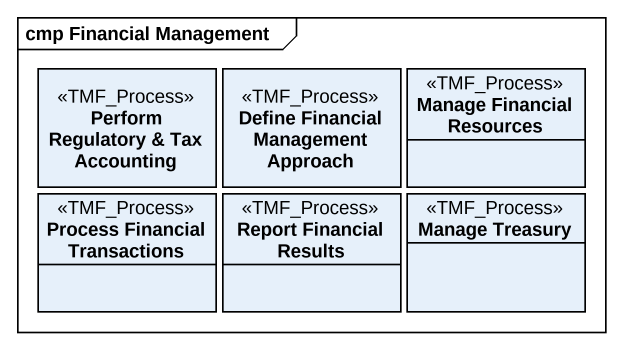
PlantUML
@startuml
mainframe cmp Financial Management
hide circle
hide empty members
class "Perform Regulatory & Tax Accounting" as Perform_Regulatory_Tax <<TMF_Process>>
class "Define Financial Management Approach" as Define_Financial_Management <<TMF_Process>>
class "Manage Financial Resources" as Manage_Financial_Resources <<TMF_Process>>
class "Process Financial Transactions" as Process_Financial <<TMF_Process>>
class "Report Financial Results" as Report_Financial_Results <<TMF_Process>>
class "Manage Treasury" as Manage_Treasury <<TMF_Process>>
@enduml
